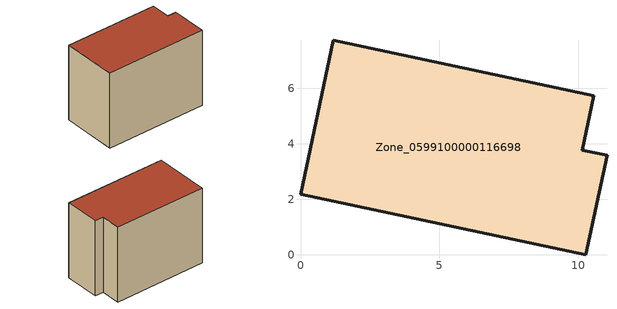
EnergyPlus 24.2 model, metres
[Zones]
Zone_0599100000116698
 floor ground (C_G): 0,2.19 1.18,7.73 10.57,5.72 10.15,3.77 11.04,3.58 10.27,0 z0
 wall outside (C_F): 1.18,7.73 0,2.19 10.27,0 11.04,3.58 10.15,3.77 10.57,5.72 1.18,7.73 z0:7.93
 roof outside (C_R): 0,2.19 10.27,0 11.04,3.58 10.15,3.77 10.57,5.72 1.18,7.73 z7.93
[BUILDING]
Pand.0599100000116698: North Axis=0; Terrain=City; Loads Convergence Tolerance Value=0.04; Temperature Convergence Tolerance Value=0.4; Solar Distribution=FullExterior; Maximum Number of Warmup Days=25; Minimum Number of Warmup Days=1
[Site:Location]
Rotterdam.The.Hague.AP_ZH_NLD Design_Conditions: Latitude=51.96; Longitude=4.45; Time Zone=1; Elevation=-4.5
[SITE:GROUNDTEMPERATURE:BUILDINGSURFACE]
18, 18, 18, 18, 18, 18, 18, 18, 18, 18, 18, 18
[MATERIAL] Thermal Absorptance=0.9; Solar Absorptance=0.7; Visible Absorptance=0.7
Name | Roughness | Thickness | Conductivity | Density | Specific Heat
G.TC.1975-1991 | MediumSmooth | 0.15 | 0.288461 | 540 | 1210
F.TC.1975-1991 | Rough | 0.3 | 0.230769 | 1920 | 840
R.TC.1975-1991 | MediumRough | 0.2 | 0.153846 | 1500 | 1000
[CONSTRUCTION]
C_G: G.TC.1975-1991
C_F: F.TC.1975-1991
C_R: R.TC.1975-1991
[ZONE]
Zone_0599100000116698: Type=1; Multiplier=1; Ceiling Height=Autocalculate; Volume=Autocalculate; Floor Area=autocalculate; Part of Total Floor Area=Yes
[ZONEINFILTRATION:DESIGNFLOWRATE]
Infil_Zone_0599100000116698: Zone or ZoneList or Space or SpaceList=Zone_0599100000116698; Schedule=AlwaysOn; Design Flow Rate Calculation Method=Flow/Area; Flow Rate per Floor Area=0.003; Constant Term Coefficient=1; Temperature Term Coefficient=0; Velocity Term Coefficient=0; Velocity Squared Term Coefficient=0
[HVACTEMPLATE:ZONE:IDEALLOADSAIRSYSTEM]
Zone_0599100000116698: Maximum Heating Supply Air Temperature=50; Minimum Cooling Supply Air Temperature=13; Maximum Heating Supply Air Humidity Ratio=0.0156; Minimum Cooling Supply Air Humidity Ratio=0.0077; Heating Limit=NoLimit; Cooling Limit=NoLimit; Dehumidification Control Type=ConstantSensibleHeatRatio; Cooling Sensible Heat Ratio=0.7; Dehumidification Setpoint=60; Humidification Control Type=None; Humidification Setpoint=30; Outdoor Air Method=None; Outdoor Air Flow Rate per Person=0.00944; Outdoor Air Flow Rate per Zone Floor Area=0; Outdoor Air Flow Rate per Zone=0; Demand Controlled Ventilation Type=None; Outdoor Air Economizer Type=NoEconomizer; Heat Recovery Type=None; Sensible Heat Recovery Effectiveness=0.7; Latent Heat Recovery Effectiveness=0.65
[ZONECONTROL:THERMOSTAT]
ThermostatControl_Zone_0599100000116698: Zone or ZoneList=Zone_0599100000116698; Control Type Schedule=DualSetpointControlType; Control 1=Thermostat_Zone_0599100000116698; Temperature Difference Between Cutout And Setpoint=0
[THERMOSTATSETPOINT:DUALSETPOINT]
Thermostat_Zone_0599100000116698: Heating Setpoint Temperature Schedule=HeatingSetpoint_Zone_0599100000116698; Cooling Setpoint Temperature Schedule=CoolingSetpoint_Zone_0599100000116698
[SCHEDULE:COMPACT]
HeatingSetpoint_Zone_0599100000116698: Through: 12/31, For: AllDays, Until: 24:00, 21
CoolingSetpoint_Zone_0599100000116698: Through: 12/31, For: AllDays, Until: 24:00, 24
DualSetpointControlType: Through: 12/31, For: AllDays, Until: 24:00, 4
AlwaysOn: Through: 12/31, For: AllDays, Until: 24:00, 1
